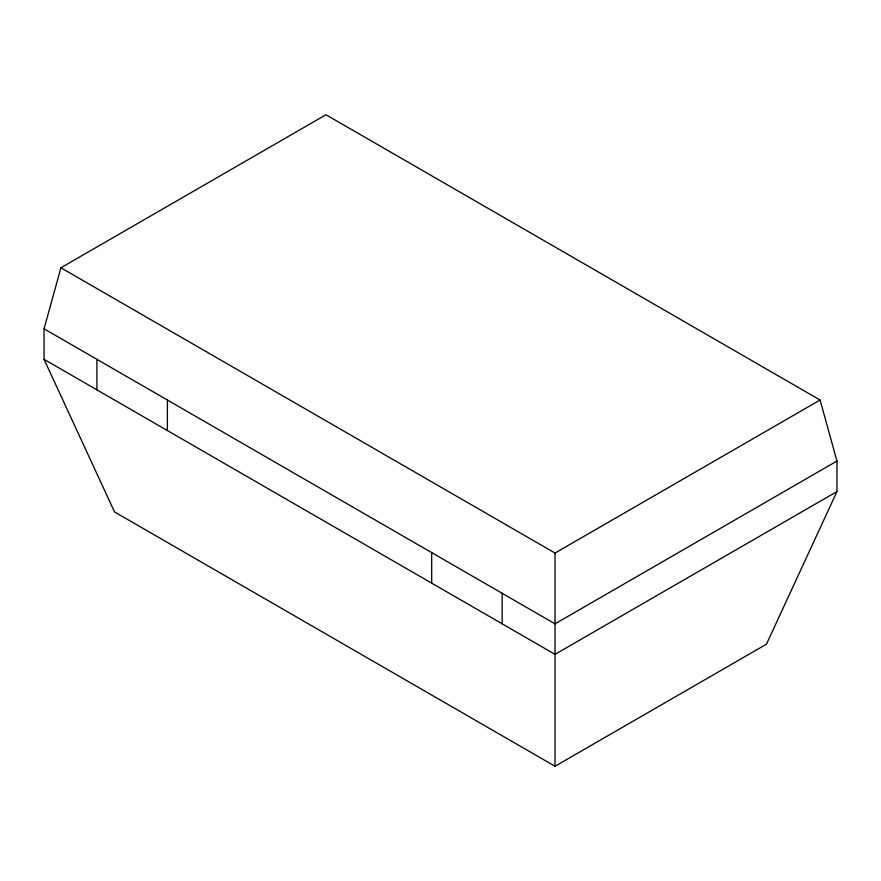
<?xml version="1.0" encoding="UTF-8"?>
<svg xmlns="http://www.w3.org/2000/svg" width="881" height="881" viewBox="0 0 881 881"><rect width="100%" height="100%" fill="white"/><g stroke="black" fill="none" stroke-linecap="round" stroke-linejoin="round"><path stroke-width="1.32" d="M44.05 328.811L60.921 267.78L325.97 114.75L820.079 400.018L836.95 461.06L836.95 491.576L766.47 644.176L555.03 766.25L114.53 511.927L44.05 359.338L44.05 328.811L555.03 623.825L836.95 461.06M60.921 267.78L555.03 553.048L820.079 400.018M836.95 491.576L555.03 654.341L44.05 359.338M555.03 553.048L555.03 766.25M502.17 593.309L502.17 623.825M431.69 552.618L431.69 583.134M167.39 400.029L167.39 430.545M96.91 359.327L96.91 389.854"/></g></svg>
